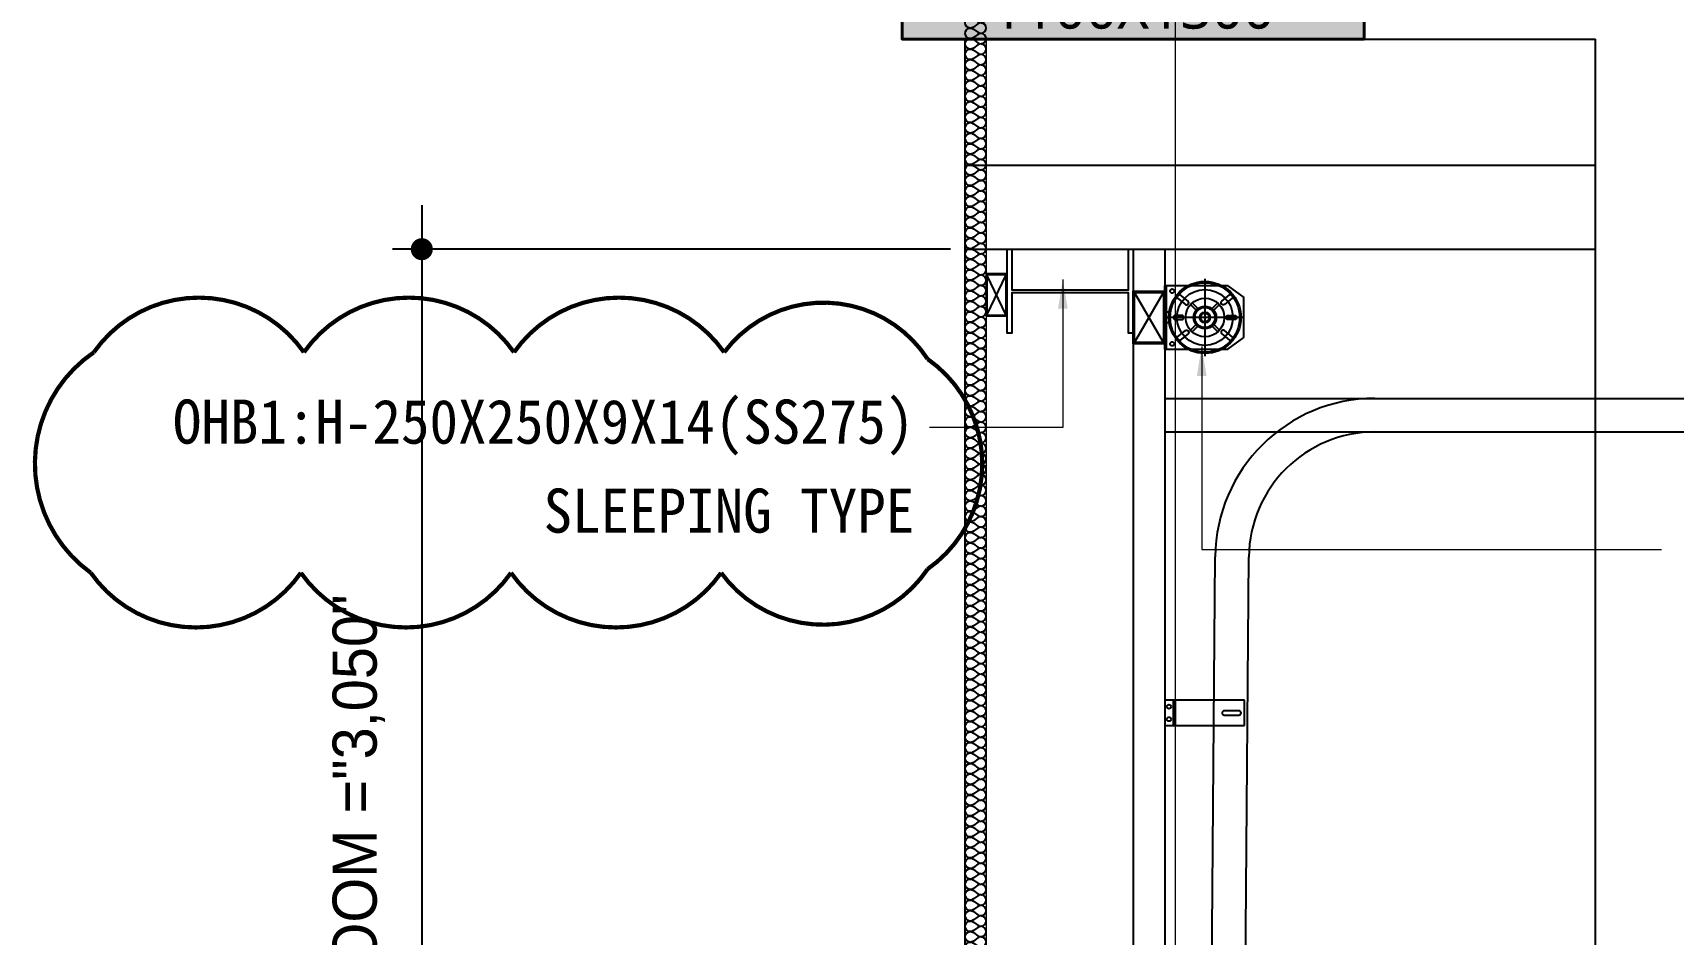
# Model space of a CAD drawing. Header units: millimetres. Extents: x 204328 to 274136, y -196910 to -178068.
# Drawn here: x 264048 to 267951, y -182408 to -180263 of the extents above; entities that cross this region are included whole.
import ezdxf
from ezdxf.enums import TextEntityAlignment as Align

# ---------------------------------------------------------------- set-up
doc = ezdxf.new("R2010")
doc.units = ezdxf.units.MM
doc.linetypes.add('CEN', pattern=[62, 60, -1, 0, -1])
doc.layers.get('Defpoints').update_dxf_attribs({"color": 140})
for name, color, linetype, lineweight in [('A-AXIS-LINE', 1, 'CEN', 15), ('A-CONC-LIN1', 2, 'Continuous', 40), ('A-CONC-LIN2', 7, 'Continuous', 25), ('A-DIMS', 7, 'Continuous', 25), ('A-ELEV-LIN2', 7, 'Continuous', 25), ('A-MKXS-TEXT1', 3, 'Continuous', 25), ('A-WAXM-PANL', 6, 'Continuous', 20), ('A-XXXX-STL', 3, 'Continuous', 25)]:
    doc.layers.add(name, color=color, linetype=linetype, lineweight=lineweight)
for name, color, linetype in [('A-CONC-SOLD', 253, 'CEN'), ('CENTER', 1, 'CEN'), ('HAT', 8, 'Continuous'), ('OHD Frame', 2, 'Continuous'), ('OHD Track', 4, 'Continuous'), ('케이블드럼', 9, 'Continuous')]:
    doc.layers.add(name, color=color, linetype=linetype)
doc.layers.add('A-XXXX-NPLT', color=144, linetype='Continuous', lineweight=15, plot=False)
doc.layers.add('REV-202205', color=20, linetype='Continuous', lineweight=25, plot=False)
doc.styles.add('HY울릉도L', font='')
doc.styles.add('돋움', font='')
doc.styles.add('돋움체', font='')
doc.styles.add('맑은고딕', font='malgun.ttf')
doc.styles.get('HY울릉도L').set_extended_font_data('Dotum')
doc.styles.get('돋움').set_extended_font_data('Dotum')
doc.styles.get('돋움체').set_extended_font_data('DotumChe')
doc.dimstyles.new('CDIM', dxfattribs={"dimtxt": 3, "dimasz": 1.5, "dimexe": 2, "dimexo": 1, "dimgap": 1, "dimtad": 1, "dimdec": 0, "dimrnd": 0.5, "dimzin": 0, "dimdsep": 32, "dimlunit": 6, "dimtxsty": 'HY울릉도L', "dimblk1": '_CIDOT', "dimblk2": '_CIDOT', "dimsah": 1, "dimcen": 5.5, "dimclrd": 2, "dimclre": 2, "dimclrt": 7, "dimadec": 0, "dimazin": 0, "dimtfac": 1, "dimtdec": 0, "dimtix": 1, "dimtmove": 2, "dimatfit": 1, "dimldrblk": '_CIDOT', "dimfxl": 1, "dimtolj": 1, "dimtzin": 0, "dimlwd": -1, "dimarcsym": 0})
doc.dimstyles.new('ISO-25', dxfattribs={"dimtxt": 2.5, "dimasz": 2.5, "dimexe": 1.25, "dimexo": 0.625, "dimtad": 1, "dimdsep": 46, "dimtxsty": 'Standard', "dimcen": 2.5, "dimadec": 0, "dimazin": 0, "dimtfac": 1, "dimtmove": 0, "dimatfit": 3, "dimfxl": 1, "dimarcsym": 0})

# ---------------------------------------------------------------- blocks, each defined once
blk = doc.blocks.new('PG11')
at = {"layer": 'A-CONC-SOLD'}
h = blk.add_hatch(color=256, dxfattribs=at)
h.dxf.hatch_style = 1
h.paths.add_polyline_path([(-420, 0), (420, 0), (420, -350), (-420, -350)])
h = blk.add_hatch(color=256, dxfattribs=at)
h.dxf.hatch_style = 1
h.paths.add_polyline_path([(-400, -350), (-400, -670), (-550, -670), (-550, -1300), (550, -1300), (550, -670), (400, -670), (400, -350)])
at = {"layer": 'A-CONC-LIN1', "ltscale": 2}
blk.add_lwpolyline([(-400, -350), (-400, -670), (-550, -670), (-550, -1300), (550, -1300), (550, -670), (400, -670), (400, -350)], close=True, dxfattribs=at)
at = {"layer": 'A-CONC-LIN2'}
blk.add_line((-420, 0), (420, 0), dxfattribs=at)
at = {"layer": 'A-XXXX-NPLT'}
blk.add_lwpolyline([(550, -1300), (-550, -1300), (-550, 0), (550, 0)], close=True, dxfattribs=at)
at = {"layer": 'A-XXXX-NPLT', "style": '맑은고딕'}
for s, p in [('PG11', (0, -1075)), ('1100X1300', (0, -1225))]:
    blk.add_text(s, height=100, dxfattribs=at).set_placement(p, align=Align.MIDDLE)
blk = doc.blocks.new('OHD1')
at = {"color": 7}
for p, q in [((224273.1, -122551.6), (224341.7, -122433)), ((224341.7, -122551.6), (224273.1, -122433))]:
    blk.add_line(p, q, dxfattribs=at)
at = {"color": 0}
for p, q in [((224534.3, -123403.3), (224344.8, -123403.3)), ((224344.8, -123403.3), (224344.8, -123463.3)), ((224364.8, -123403.3), (224364.8, -123463.3)), ((224369.8, -123403.3), (224369.8, -123463.3)), ((224521.3, -123428.3), (224486.3, -123428.3)), ((224534.3, -123463.3), (224534.3, -123403.3)), ((224344.8, -123463.3), (224534.3, -123463.3)), ((224486.3, -123438.3), (224521.3, -123438.3))]:
    blk.add_line(p, q, dxfattribs=at)
at = {"color": 1}
for points in [[(224269.9, -122554.8), (224269.9, -122429.8), (224344.9, -122429.8), (224344.9, -122554.8)], [(224273.1, -122551.6), (224273.1, -122433), (224341.7, -122433), (224341.7, -122551.6)]]:
    blk.add_lwpolyline(points, close=True, dxfattribs=at)
at = {"color": 0}
for centre in [(224354.7, -123418.3), (224354.7, -123448.3)]:
    blk.add_circle(centre, 5, dxfattribs=at)
for centre, start, end in [((224486.3, -123433.3), 90, 270), ((224521.3, -123433.3), 270, 90)]:
    blk.add_arc(centre, 5, start, end, dxfattribs=at)
at = {"layer": 'CENTER', "ltscale": 5}
for p, q in [((224440.4, -122400.2, 0), (224440.4, -122584.1, 0)), ((224532.3, -122492.2, 0), (224348.4, -122492.2, 0))]:
    blk.add_line(p, q, dxfattribs=at)
at = {"layer": 'OHD Frame', "color": 1}
for p, q in [((224269.6, -122329.8), (224269.6, -130379.8)), ((224269.8, -122329.8), (224344.8, -122329.8)), ((224344.8, -122329.8), (224344.8, -130379.8))]:
    blk.add_line(p, q, dxfattribs=at)
at = {"layer": 'OHD Track'}
for p, q in [((224344.8, -122684.8), (227344.8, -122684.8)), ((224344.8, -122764.8), (227344.8, -122764.8)), ((224404.8, -130379.8), (224464.8, -123061.7)), ((224484.8, -130380.5), (224544.8, -123062.4))]:
    blk.add_line(p, q, dxfattribs=at)
for radius in [380, 300]:
    blk.add_arc((224844.8, -123064.8), radius, 90, 179.5304, dxfattribs=at)
at = {"layer": '케이블드럼'}
for p, q in [((224494.8, -122417.3, 0), (224347.9, -122417.3, 0)), ((224494.8, -122417.3, 0), (224532.9, -122444.4, 0)), ((224532.9, -122540.3, 0), (224532.9, -122444.4, 0)), ((224355.5, -122479.7, 0), (224344.9, -122479.7, 0)), ((224419.5, -122475.2, 0), (224406, -122461.7, 0)), ((224423.4, -122471.3, 0), (224409.9, -122457.8, 0)), ((224457.3, -122471.3, 0), (224470.8, -122457.8, 0)), ((224461.2, -122475.2, 0), (224474.7, -122461.7, 0)), ((224355.5, -122504.7, 0), (224344.9, -122504.7, 0)), ((224419.3, -122509.2, 0), (224406, -122522.6, 0)), ((224423.2, -122513.2, 0), (224409.9, -122526.5, 0)), ((224457.5, -122513.2, 0), (224470.8, -122526.5, 0)), ((224461.4, -122509.2, 0), (224474.7, -122522.6, 0)), ((224347.9, -122567.3, 0), (224494.8, -122567.3, 0)), ((224494.8, -122567.3, 0), (224532.9, -122540.3, 0))]:
    blk.add_line(p, q, dxfattribs=at)
at = {"layer": '케이블드럼', "elevation": 0}
blk.add_lwpolyline([(224344.9, -122417.3), (224347.9, -122417.3), (224347.9, -122567.3), (224344.9, -122567.3)], close=True, dxfattribs=at)
for points in [[(224381.5, -122438.4, 0.867236), (224375.2, -122446.2), (224394.1, -122461.5, 0.867236), (224400.4, -122453.8)], [(224499.2, -122438.4, -0.867236), (224505.5, -122446.2), (224486.6, -122461.5, -0.867236), (224480.3, -122453.8)], [(224369.4, -122487.3, 0.867236), (224369.4, -122497.3), (224385.7, -122497.3, 0.867236), (224385.7, -122487.3)], [(224511.3, -122487.3, -0.867236), (224511.3, -122497.3), (224495, -122497.3, -0.867236), (224495, -122487.3)], [(224381.5, -122546.2, -0.867236), (224375.2, -122538.5), (224394.1, -122523.1, -0.867236), (224400.4, -122530.9)], [(224499.2, -122546.2, 0.867236), (224505.5, -122538.5), (224486.6, -122523.1, 0.867236), (224480.3, -122530.9)]]:
    blk.add_lwpolyline(points, format="xyb", close=True, dxfattribs=at)
at = {"layer": '케이블드럼'}
for centre, radius in [((224440.4, -122492.2, 0), 85.8), ((224440.4, -122492.3, 0), 82.6), ((224362.4, -122429.5, 0), 5), ((224440.4, -122492.2, 0), 66.5), ((224440.4, -122492.2, 0), 45.9), ((224440.4, -122492.3, 0), 27), ((224440.4, -122492.3, 0), 24), ((224440.4, -122492.3, 0), 12.6), ((224440.4, -122492.3, 0), 12.5), ((224440.4, -122492.3, 0), 10.5), ((224362.4, -122555.1, 0), 5)]:
    blk.add_circle(centre, radius, dxfattribs=at)
blk = doc.blocks.new('_CIDOT')
at = {"color": 0, "linetype": 'ByBlock'}
blk.add_line((2, 0), (-1, 0), dxfattribs=at)
at = {"color": 0, "linetype": 'ByBlock', "const_width": 0.5}
blk.add_lwpolyline([(-0.25, 0, 1), (0.25, 0, 1)], format="xyb", close=True, dxfattribs=at)
blk = doc.blocks.new('*D46')
at = {"layer": 'A-DIMS', "lineweight": -2, "transparency": 16777216}
for p, q in [((266231.3, -180777.8), (264903.5, -180777.8)), ((266082.6, -183827.8), (264903.5, -183827.8))]:
    blk.add_line(p, q, dxfattribs=at)
at = {"layer": 'A-DIMS', "transparency": 16777216}
blk.add_line((264973.5, -180830.3), (264973.5, -183775.3), dxfattribs=at)
at = {"layer": 'Defpoints', "color": 0, "transparency": 16777216}
for p in [(266266.3, -180777.8, 0), (264973.5, -183827.8), (266117.6, -183827.8, 0)]:
    blk.add_point(p, dxfattribs=at)
at = {"layer": 'A-DIMS', "transparency": 16777216, "xscale": 52.5, "yscale": 52.5, "zscale": 52.5}
for p, rotation in [((264973.5, -180777.8), 90), ((264973.5, -183827.8), 270)]:
    blk.add_blockref('_CIDOT', p, dxfattribs=dict(at, rotation=rotation))
at = {"layer": 'A-DIMS', "color": 3, "transparency": 16777216, "insert": (264823.5, -182302.8), "char_height": 105, "attachment_point": 5, "rotation": 90, "style": '돋움'}
blk.add_mtext('\\A1;HEAD ROOM ="3,050"', dxfattribs=at)
blk = doc.blocks.new('단열재(PANEL)')
at = {"layer": 'HAT'}
blk.add_lwpolyline([(0, 0, 0.618034), (-40, 20), (-60, 5, -2), (-60, 45), (-40, 30, 2), (-40, 70), (-60, 55, -2), (-60, 95), (-40, 80, 2), (-40, 120), (-60, 105, -2), (-60, 145), (-40, 130, 2), (-40, 170), (-60, 155, -2), (-60, 195), (-40, 180, 2), (-40, 220), (-60, 205, -2), (-60, 245), (-40, 230, 2), (-40, 270), (-60, 255, -2), (-60, 295), (-40, 280, 2), (-40, 320), (-60, 305, -2), (-60, 345), (-40, 330, 2), (-40, 370), (-60, 355, -2), (-60, 395), (-40, 380, 2), (-40, 420), (-60, 405, -2), (-60, 445), (-40, 430, 2), (-40, 470), (-60, 455, -2), (-60, 495), (-40, 480, 2), (-40, 520), (-60, 505, -2), (-60, 545), (-40, 530, 2), (-40, 570), (-60, 555, -2), (-60, 595), (-40, 580, 2), (-40, 620), (-60, 605, -2), (-60, 645), (-40, 630, 2), (-40, 670), (-60, 655, -2), (-60, 695), (-40, 680, 2), (-40, 720), (-60, 705, -2), (-60, 745), (-40, 730, 2), (-40, 770), (-60, 755, -2), (-60, 795), (-40, 780, 2), (-40, 820), (-60, 805, -2), (-60, 845), (-40, 830, 0.509758), (-1.3, 841.9, 0.509758)], format="xyb", dxfattribs=at)

msp = doc.modelspace()

# ---------------------------------------------------------------- linework, layer by layer
for p, q in [((266318.3, -180934.4), (266364.3, -180838.4)), ((266364.3, -180934.4), (266318.3, -180838.4))]:
    msp.add_line(p, q)
for points in [[(266366.3, -180936.4), (266366.3, -180836.4), (266316.3, -180836.4), (266316.3, -180936.4)], [(266364.3, -180934.4), (266364.3, -180838.4), (266318.3, -180838.4), (266318.3, -180934.4)]]:
    msp.add_lwpolyline(points, close=True)
at = {"layer": 'A-AXIS-LINE', "ltscale": 1000}
msp.add_line((266766.3, -178638.7), (266766.3, -190538.4), dxfattribs=at)
at = {"layer": 'A-ELEV-LIN2'}
for p, q in [((266266.3, -188827.8), (266266.3, -180277.8)), ((266266.3, -180277.8), (267766.3, -180277.8)), ((267766.3, -188827.8), (267766.3, -180277.8)), ((266266.3, -180577.8), (267766.3, -180577.8)), ((266266.3, -180777.8), (267766.3, -180777.8))]:
    msp.add_line(p, q, dxfattribs=at)
at = {"layer": 'A-WAXM-PANL'}
msp.add_lwpolyline([(266316.3, -180277.8), (266316.3, -183777.8), (266741.6, -183777.8), (266741.6, -183827.8), (266266.3, -183827.8), (266266.3, -180277.8)], dxfattribs=at)
at = {"layer": 'A-XXXX-STL'}
msp.add_lwpolyline([(266366.3, -180777.8), (266377.3, -180777.8), (266377.3, -180874.3), (266655.3, -180874.3), (266655.3, -180777.8), (266666.3, -180777.8), (266666.3, -180977.8), (266655.3, -180977.8), (266655.3, -180881.3), (266377.3, -180881.3), (266377.3, -180977.8), (266366.3, -180977.8)], close=True, dxfattribs=at)
at = {"layer": 'REV-202205', "const_width": 10}
msp.add_lwpolyline([(264185.8, -181547.8, 0.520567), (264685.8, -181547.8, 0.520567), (265185.8, -181547.8, 0.520567), (265685.8, -181547.8, 0.520567), (266177.1, -181539.1, 0.520567), (266177.1, -181039.1, 0.520567), (265693, -181023.2, 0.520567), (265193, -181023.2, 0.520567), (264693, -181023.2, 0.520567), (264193, -181023.2, 0.520567)], format="xyb", close=True, dxfattribs=at)

# ---------------------------------------------------------------- block references
for name, p in [('PG11', (266666.3, -178977.8)), ('OHD1', (42396.7, -58448))]:
    msp.add_blockref(name, p)
at = {"xscale": 0.5, "yscale": 0.5, "zscale": 0.5}
for p in [(266316.3, -180626.6), (266316.3, -181026.6), (266316.3, -181426.6), (266316.3, -181826.6), (266316.3, -182226.6), (266316.3, -182626.6)]:
    msp.add_blockref('단열재(PANEL)', p, dxfattribs=at)

# ---------------------------------------------------------------- texts
at = {"layer": 'A-MKXS-TEXT1', "color": 0, "char_height": 105, "attachment_point": 9, "style": '돋움체'}
for s, insert in [('OHB1:H-250X250X9X14(SS275)', (266145.4, -181268.6, 0)), ('SLEEPING TYPE', (266145.4, -181454.1, 0))]:
    msp.add_mtext(s, dxfattribs=dict(at, insert=insert))

# ---------------------------------------------------------------- dimensions: what is measured, and where the dimension line sits
at = {"layer": 'A-DIMS'}
dim = msp.add_linear_dim(base=(264973.5, -183827.8, 0), p1=(266266.3, -180777.8), p2=(266117.6, -183827.8, 0), angle=270, text='HEAD ROOM ="<>"', dimstyle='CDIM', override={"dimscale": 35, "dimtxsty": '돋움', "dimclrd": 256, "dimclre": 256, "dimclrt": 3}, dxfattribs=at)
dim.commit()
dim.dimension.update_dxf_attribs({"geometry": '*D46', "text_midpoint": (264823.5, -182302.8, 0), "dimtype": 160})

# ---------------------------------------------------------------- leaders
for points in [[(266499, -180849.7, 0), (266499, -181201.7, 0), (266182, -181201.7, 0)], [(266829.4, -181009.5), (266829.4, -181492.4), (267923.8, -181492.4)]]:
    msp.add_leader(points, dimstyle='ISO-25', override={"dimasz": 70, "dimtad": 0, "dimclrd": 1, "dimlwd": 9})

doc.saveas('drawing.dxf')
